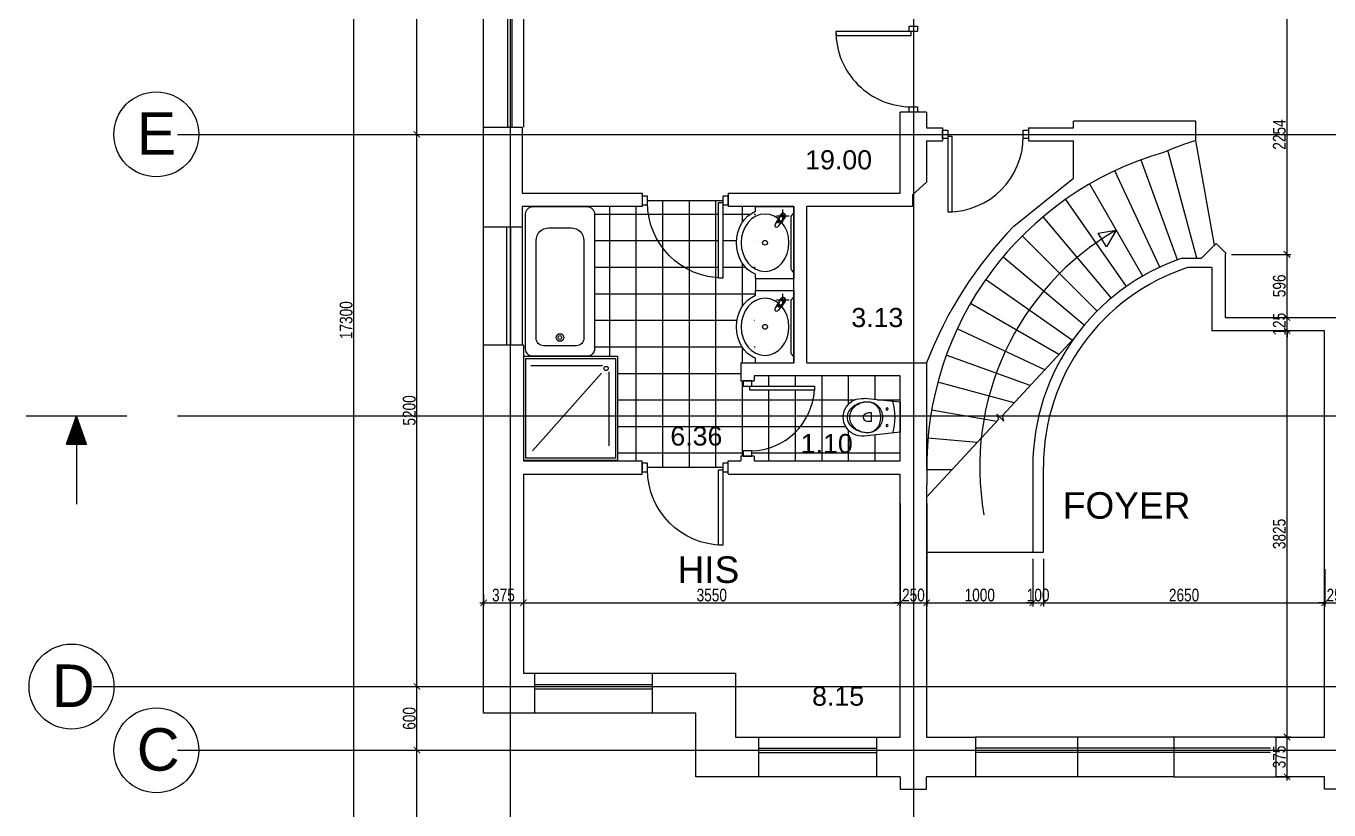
# Model space of a CAD drawing. Header units: millimetres. Extents: x 6678 to 63414, y 41629 to 83180.
# Drawn here: x 36656 to 48932, y 48702 to 56083 of the extents above; entities that cross this region are included whole.
import ezdxf

# ---------------------------------------------------------------- set-up
doc = ezdxf.new("R2010")
doc.units = ezdxf.units.MM
doc.layers.get('0').update_dxf_attribs({"color": 250})
doc.layers.get('Defpoints').update_dxf_attribs({"color": 255})
for name, color, linetype in [('ar', 251, 'Continuous'), ('axis', 40, 'Continuous'), ('com', 250, 'Continuous'), ('dim', 4, 'Continuous'), ('type floor', 250, 'Continuous'), ('wall', 5, 'Continuous'), ('windows doors', 4, 'Continuous')]:
    doc.layers.add(name, color=color, linetype=linetype)
doc.styles.add('KOTE', font='romrust.shx', dxfattribs={"width": 0.8})
doc.styles.get("Standard").update_dxf_attribs({"font": 'arial.ttf'})
doc.dimstyles.new('100', dxfattribs={"dimscale": 6, "dimtxt": 20, "dimasz": 10, "dimexe": 6, "dimexo": 10, "dimgap": 2, "dimtad": 1, "dimtoh": 1, "dimdec": 0, "dimzin": 9, "dimdsep": 46, "dimtxsty": 'KOTE', "dimblk": 'ARCHTICK', "dimcen": 0, "dimdle": 6, "dimclrd": 256, "dimclre": 4, "dimclrt": 256, "dimadec": 0, "dimazin": 0, "dimtfac": 0.666667, "dimtdec": 0, "dimtix": 1, "dimtmove": 1, "dimatfit": 0, "dimfxl": 1, "dimtvp": 1, "dimtolj": 1, "dimarcsym": 0})

# ---------------------------------------------------------------- blocks, each defined once
blk = doc.blocks.new('_ArchTick')
at = {"color": 0, "linetype": 'ByBlock', "const_width": 0.15}
blk.add_lwpolyline([(-0.5, -0.5), (0.5, 0.5)], dxfattribs=at)
blk = doc.blocks.new('*D311')
at = {"layer": 'Defpoints', "color": 0, "transparency": 16777216}
for p in [(39744, 61964), (40108, 61964), (41090, 44664)]:
    blk.add_point(p, dxfattribs=at)
at = {"layer": 'dim', "lineweight": -2, "transparency": 16777216}
blk.add_line((39744, 44628), (39744, 62000), dxfattribs=at)
at = {"layer": 'dim', "color": 4, "lineweight": -2, "transparency": 16777216}
for p, q in [((40048, 61964), (39708, 61964)), ((41030, 44664), (39708, 44664))]:
    blk.add_line(p, q, dxfattribs=at)
at = {"layer": 'dim', "lineweight": -2, "transparency": 16777216, "xscale": 60, "yscale": 60, "zscale": 60}
for p, rotation in [((39744, 61964), 90), ((39744, 44664), 270)]:
    blk.add_blockref('_ArchTick', p, dxfattribs=dict(at, rotation=rotation))
at = {"layer": 'dim', "transparency": 16777216, "insert": (39672, 53314), "char_height": 120, "attachment_point": 5, "rotation": 90, "style": 'KOTE'}
blk.add_mtext('\\A1;17300', dxfattribs=at)
blk = doc.blocks.new('*D318')
at = {"layer": 'Defpoints', "color": 0, "transparency": 16777216}
for p in [(40339, 49264), (40339, 49264), (40256, 45264)]:
    blk.add_point(p, dxfattribs=at)
at = {"layer": 'dim', "color": 4, "lineweight": -2, "transparency": 16777216}
for p, q in [((40279, 49264), (40303, 49264)), ((40316, 45264), (40375, 45264))]:
    blk.add_line(p, q, dxfattribs=at)
at = {"layer": 'dim', "lineweight": -2, "transparency": 16777216}
blk.add_line((40339, 45228), (40339, 49300), dxfattribs=at)
at = {"layer": 'dim', "lineweight": -2, "transparency": 16777216, "xscale": 60, "yscale": 60, "zscale": 60}
for p, rotation in [((40339, 49264), 90), ((40339, 45264), 270)]:
    blk.add_blockref('_ArchTick', p, dxfattribs=dict(at, rotation=rotation))
at = {"layer": 'dim', "transparency": 16777216, "insert": (40267, 47264), "char_height": 120, "attachment_point": 5, "rotation": 90, "style": 'KOTE'}
blk.add_mtext('\\A1;4000', dxfattribs=at)
blk = doc.blocks.new('*D319')
at = {"layer": 'Defpoints', "color": 0, "transparency": 16777216}
for p in [(40339, 49864), (40339, 49864), (40339, 49264)]:
    blk.add_point(p, dxfattribs=at)
at = {"layer": 'dim', "color": 4, "lineweight": -2, "transparency": 16777216}
for p, q in [((40279, 49864), (40303, 49864)), ((40279, 49264), (40303, 49264))]:
    blk.add_line(p, q, dxfattribs=at)
at = {"layer": 'dim', "lineweight": -2, "transparency": 16777216}
blk.add_line((40339, 49228), (40339, 49900), dxfattribs=at)
at = {"layer": 'dim', "lineweight": -2, "transparency": 16777216, "xscale": 60, "yscale": 60, "zscale": 60}
for p, rotation in [((40339, 49864), 90), ((40339, 49264), 270)]:
    blk.add_blockref('_ArchTick', p, dxfattribs=dict(at, rotation=rotation))
at = {"layer": 'dim', "transparency": 16777216, "insert": (40267, 49564), "char_height": 120, "attachment_point": 5, "rotation": 90, "style": 'KOTE'}
blk.add_mtext('\\A1;600', dxfattribs=at)
blk = doc.blocks.new('*D320')
at = {"layer": 'Defpoints', "color": 0, "transparency": 16777216}
for p in [(40339, 55064), (40339, 55064), (40339, 49864)]:
    blk.add_point(p, dxfattribs=at)
at = {"layer": 'dim', "color": 4, "lineweight": -2, "transparency": 16777216}
for p, q in [((40279, 55064), (40303, 55064)), ((40279, 49864), (40303, 49864))]:
    blk.add_line(p, q, dxfattribs=at)
at = {"layer": 'dim', "lineweight": -2, "transparency": 16777216}
blk.add_line((40339, 49828), (40339, 55100), dxfattribs=at)
at = {"layer": 'dim', "lineweight": -2, "transparency": 16777216, "xscale": 60, "yscale": 60, "zscale": 60}
for p, rotation in [((40339, 55064), 90), ((40339, 49864), 270)]:
    blk.add_blockref('_ArchTick', p, dxfattribs=dict(at, rotation=rotation))
at = {"layer": 'dim', "transparency": 16777216, "insert": (40267, 52464), "char_height": 120, "attachment_point": 5, "rotation": 90, "style": 'KOTE'}
blk.add_mtext('\\A1;5200', dxfattribs=at)
blk = doc.blocks.new('*D321')
at = {"layer": 'Defpoints', "color": 0, "transparency": 16777216}
for p in [(40339, 59564), (40339, 59564), (40339, 55064)]:
    blk.add_point(p, dxfattribs=at)
at = {"layer": 'dim', "color": 4, "lineweight": -2, "transparency": 16777216}
for p, q in [((40279, 59564), (40303, 59564)), ((40279, 55064), (40303, 55064))]:
    blk.add_line(p, q, dxfattribs=at)
at = {"layer": 'dim', "lineweight": -2, "transparency": 16777216}
blk.add_line((40339, 55028), (40339, 59600), dxfattribs=at)
at = {"layer": 'dim', "lineweight": -2, "transparency": 16777216, "xscale": 60, "yscale": 60, "zscale": 60}
for p, rotation in [((40339, 59564), 90), ((40339, 55064), 270)]:
    blk.add_blockref('_ArchTick', p, dxfattribs=dict(at, rotation=rotation))
at = {"layer": 'dim', "transparency": 16777216, "insert": (40267, 57314), "char_height": 120, "attachment_point": 5, "rotation": 90, "style": 'KOTE'}
blk.add_mtext('\\A1;4500', dxfattribs=at)
blk = doc.blocks.new('*D324')
at = {"layer": 'Defpoints', "color": 0, "transparency": 16777216}
for p in [(40967, 50791), (41342, 50791), (41342, 50653)]:
    blk.add_point(p, dxfattribs=at)
at = {"layer": 'dim', "color": 4, "lineweight": -2, "transparency": 16777216}
for p, q in [((40967, 50731), (40967, 50617)), ((41342, 50731), (41342, 50617))]:
    blk.add_line(p, q, dxfattribs=at)
at = {"layer": 'dim', "lineweight": -2, "transparency": 16777216}
blk.add_line((40931, 50653), (41378, 50653), dxfattribs=at)
at = {"layer": 'dim', "lineweight": -2, "transparency": 16777216, "xscale": 60, "yscale": 60, "zscale": 60, "rotation": 180}
blk.add_blockref('_ArchTick', (40967, 50653), dxfattribs=at)
at = {"layer": 'dim', "lineweight": -2, "transparency": 16777216, "xscale": 60, "yscale": 60, "zscale": 60}
blk.add_blockref('_ArchTick', (41342, 50653), dxfattribs=at)
at = {"layer": 'dim', "transparency": 16777216, "insert": (41154, 50725), "char_height": 120, "attachment_point": 5, "style": 'KOTE'}
blk.add_mtext('\\A1;375', dxfattribs=at)
blk = doc.blocks.new('*D325')
at = {"layer": 'Defpoints', "color": 0, "transparency": 16777216}
for p in [(44892, 51648), (41342, 50791), (44892, 50653)]:
    blk.add_point(p, dxfattribs=at)
at = {"layer": 'dim', "color": 4, "lineweight": -2, "transparency": 16777216}
for p, q in [((44892, 51588), (44892, 50617)), ((41342, 50731), (41342, 50617))]:
    blk.add_line(p, q, dxfattribs=at)
at = {"layer": 'dim', "lineweight": -2, "transparency": 16777216}
blk.add_line((41306, 50653), (44928, 50653), dxfattribs=at)
at = {"layer": 'dim', "lineweight": -2, "transparency": 16777216, "xscale": 60, "yscale": 60, "zscale": 60, "rotation": 180}
blk.add_blockref('_ArchTick', (41342, 50653), dxfattribs=at)
at = {"layer": 'dim', "lineweight": -2, "transparency": 16777216, "xscale": 60, "yscale": 60, "zscale": 60}
blk.add_blockref('_ArchTick', (44892, 50653), dxfattribs=at)
at = {"layer": 'dim', "transparency": 16777216, "insert": (43117, 50725), "char_height": 120, "attachment_point": 5, "style": 'KOTE'}
blk.add_mtext('\\A1;3550', dxfattribs=at)
blk = doc.blocks.new('*D326')
at = {"layer": 'Defpoints', "color": 0, "transparency": 16777216}
for p in [(44892, 51648), (45142, 51648), (45142, 50653)]:
    blk.add_point(p, dxfattribs=at)
at = {"layer": 'dim', "color": 4, "lineweight": -2, "transparency": 16777216}
for p, q in [((44892, 51588), (44892, 50617)), ((45142, 51588), (45142, 50617))]:
    blk.add_line(p, q, dxfattribs=at)
at = {"layer": 'dim', "lineweight": -2, "transparency": 16777216}
for p, q in [((44892, 50653), (44832, 50653)), ((44892, 50653), (45142, 50653)), ((45142, 50653), (45202, 50653))]:
    blk.add_line(p, q, dxfattribs=at)
at = {"layer": 'dim', "lineweight": -2, "transparency": 16777216, "xscale": 60, "yscale": 60, "zscale": 60}
blk.add_blockref('_ArchTick', (44892, 50653), dxfattribs=at)
at = {"layer": 'dim', "lineweight": -2, "transparency": 16777216, "xscale": 60, "yscale": 60, "zscale": 60, "rotation": 180}
blk.add_blockref('_ArchTick', (45142, 50653), dxfattribs=at)
at = {"layer": 'dim', "transparency": 16777216, "insert": (45017, 50725), "char_height": 120, "attachment_point": 5, "style": 'KOTE'}
blk.add_mtext('\\A1;250', dxfattribs=at)
blk = doc.blocks.new('*D327')
at = {"layer": 'Defpoints', "color": 0, "transparency": 16777216}
for p in [(45142, 51648), (46142, 51128), (46142, 50653)]:
    blk.add_point(p, dxfattribs=at)
at = {"layer": 'dim', "color": 4, "lineweight": -2, "transparency": 16777216}
for p, q in [((45142, 51588), (45142, 50617)), ((46142, 51068), (46142, 50617))]:
    blk.add_line(p, q, dxfattribs=at)
at = {"layer": 'dim', "lineweight": -2, "transparency": 16777216}
blk.add_line((45106, 50653), (46178, 50653), dxfattribs=at)
at = {"layer": 'dim', "lineweight": -2, "transparency": 16777216, "xscale": 60, "yscale": 60, "zscale": 60, "rotation": 180}
blk.add_blockref('_ArchTick', (45142, 50653), dxfattribs=at)
at = {"layer": 'dim', "lineweight": -2, "transparency": 16777216, "xscale": 60, "yscale": 60, "zscale": 60}
blk.add_blockref('_ArchTick', (46142, 50653), dxfattribs=at)
at = {"layer": 'dim', "transparency": 16777216, "insert": (45642, 50725), "char_height": 120, "attachment_point": 5, "style": 'KOTE'}
blk.add_mtext('\\A1;1000', dxfattribs=at)
blk = doc.blocks.new('*D328')
at = {"layer": 'Defpoints', "color": 0, "transparency": 16777216}
for p in [(46142, 51128), (46242, 51128), (46242, 50653)]:
    blk.add_point(p, dxfattribs=at)
at = {"layer": 'dim', "color": 4, "lineweight": -2, "transparency": 16777216}
for p, q in [((46142, 51068), (46142, 50617)), ((46242, 51068), (46242, 50617))]:
    blk.add_line(p, q, dxfattribs=at)
at = {"layer": 'dim', "lineweight": -2, "transparency": 16777216}
for p, q in [((46142, 50653), (46082, 50653)), ((46142, 50653), (46242, 50653)), ((46242, 50653), (46302, 50653))]:
    blk.add_line(p, q, dxfattribs=at)
at = {"layer": 'dim', "lineweight": -2, "transparency": 16777216, "xscale": 60, "yscale": 60, "zscale": 60}
blk.add_blockref('_ArchTick', (46142, 50653), dxfattribs=at)
at = {"layer": 'dim', "lineweight": -2, "transparency": 16777216, "xscale": 60, "yscale": 60, "zscale": 60, "rotation": 180}
blk.add_blockref('_ArchTick', (46242, 50653), dxfattribs=at)
at = {"layer": 'dim', "transparency": 16777216, "insert": (46192, 50725), "char_height": 120, "attachment_point": 5, "style": 'KOTE'}
blk.add_mtext('\\A1;100', dxfattribs=at)
blk = doc.blocks.new('*D329')
at = {"layer": 'Defpoints', "color": 0, "transparency": 16777216}
for p in [(46242, 51128), (48892, 51028), (48892, 50653)]:
    blk.add_point(p, dxfattribs=at)
at = {"layer": 'dim', "color": 4, "lineweight": -2, "transparency": 16777216}
for p, q in [((46242, 51068), (46242, 50617)), ((48892, 50968), (48892, 50617))]:
    blk.add_line(p, q, dxfattribs=at)
at = {"layer": 'dim', "lineweight": -2, "transparency": 16777216}
blk.add_line((46206, 50653), (48928, 50653), dxfattribs=at)
at = {"layer": 'dim', "lineweight": -2, "transparency": 16777216, "xscale": 60, "yscale": 60, "zscale": 60, "rotation": 180}
blk.add_blockref('_ArchTick', (46242, 50653), dxfattribs=at)
at = {"layer": 'dim', "lineweight": -2, "transparency": 16777216, "xscale": 60, "yscale": 60, "zscale": 60}
blk.add_blockref('_ArchTick', (48892, 50653), dxfattribs=at)
at = {"layer": 'dim', "transparency": 16777216, "insert": (47567, 50725), "char_height": 120, "attachment_point": 5, "style": 'KOTE'}
blk.add_mtext('\\A1;2650', dxfattribs=at)
blk = doc.blocks.new('*D330')
at = {"layer": 'Defpoints', "color": 0, "transparency": 16777216}
for p in [(48892, 51028), (49142, 51028), (49142, 50653)]:
    blk.add_point(p, dxfattribs=at)
at = {"layer": 'dim', "color": 4, "lineweight": -2, "transparency": 16777216}
for p, q in [((48892, 50968), (48892, 50617)), ((49142, 50968), (49142, 50617))]:
    blk.add_line(p, q, dxfattribs=at)
at = {"layer": 'dim', "lineweight": -2, "transparency": 16777216}
for p, q in [((48892, 50653), (48832, 50653)), ((48892, 50653), (49142, 50653)), ((49142, 50653), (49202, 50653))]:
    blk.add_line(p, q, dxfattribs=at)
at = {"layer": 'dim', "lineweight": -2, "transparency": 16777216, "xscale": 60, "yscale": 60, "zscale": 60}
blk.add_blockref('_ArchTick', (48892, 50653), dxfattribs=at)
at = {"layer": 'dim', "lineweight": -2, "transparency": 16777216, "xscale": 60, "yscale": 60, "zscale": 60, "rotation": 180}
blk.add_blockref('_ArchTick', (49142, 50653), dxfattribs=at)
at = {"layer": 'dim', "transparency": 16777216, "insert": (49017, 50725), "char_height": 120, "attachment_point": 5, "style": 'KOTE'}
blk.add_mtext('\\A1;250', dxfattribs=at)
blk = doc.blocks.new('436')
for points in [[(255, -1410), (-255, -1410, -0.414214), (-325, -1340), (-325, -70, -0.414214), (-255, 0), (255, 0, -0.414214), (325, -70), (325, -1340, -0.414214)], [(105, -1210), (-105, -1210, -0.414214), (-225, -1090), (-225, -170, -0.414214), (-155, -100), (155, -100, -0.414214), (225, -170), (225, -1090, -0.414214)]]:
    blk.add_lwpolyline(points, format="xyb", close=True)
for centre, radius in [((0, -177), 35.9), ((1, -177), 17.8)]:
    blk.add_circle(centre, radius)
blk = doc.blocks.new('door 810 type2')
at = {"color": 3}
for points in [[(0, -40), (0, 40), (50, 40), (50, -40), (0, -40)], [(760, -40), (760, 40), (810, 40), (810, -40), (760, -40)]]:
    blk.add_lwpolyline(points, dxfattribs=at)
blk.add_lwpolyline([(50, -20), (50, -730), (90, -730), (90, -20), (50, -20)])
blk.add_arc((50, -20), 710, 270, 0)
blk = doc.blocks.new('uer')
for p, q in [((-141, 0), (-177, -339)), ((141, 0), (-141, 0)), ((141, 0), (177, -339)), ((-41, -270), (-41, -303)), ((-41, -270), (41, -270)), ((41, -270), (41, -303))]:
    blk.add_line(p, q)
for centre in [(-78, -123), (78, -123)]:
    blk.add_circle(centre, 9.95)
for centre, radius, start, end in [((0, -615), 564, 74.7124, 105.2876), ((-9, -307), 138, 133.1854, 156.1873), ((-9, -307), 138, 133.1854, 156.1873), ((-26, -315), 124, 128.9942, 152.905), ((-3, -313), 146, 111.2448, 133.1854), ((-3, -313), 146, 111.2448, 133.1854), ((-10, -335), 149, 108.5391, 128.9942), ((0, -322), 156, 90, 111.2448), ((0, -322), 156, 90, 111.2448), ((0, -365), 180, 90, 108.5391), ((0, -322), 156, 68.7552, 90), ((0, -322), 156, 68.7552, 90), ((0, -365), 180, 71.4609, 90), ((3, -313), 146, 46.8146, 68.7552), ((3, -313), 146, 46.8146, 68.7552), ((10, -335), 149, 51.0058, 71.4609), ((9, -307), 138, 23.8127, 46.8146), ((9, -307), 138, 23.8127, 46.8146), ((26, -315), 124, 27.095, 51.0058), ((0, -358), 178, 174.0546, 5.9454), ((-17, -303), 129, 156.1873, 180), ((-17, -303), 129, 156.1873, 180), ((-50, -303), 96.8, 152.905, 180), ((55, -303), 202, 180, 199.4203), ((55, -303), 202, 180, 199.4203), ((109, -303), 256, 180, 197.3785), ((0, -303), 41.2, 180, 0), ((-55, -303), 202, 340.5797, 0), ((-55, -303), 202, 340.5797, 0), ((-109, -303), 256, 342.6215, 0), ((17, -303), 129, 0, 23.8127), ((17, -303), 129, 0, 23.8127), ((50, -303), 96.8, 0, 27.095), ((28, -313), 173, 199.4203, 220.4025), ((28, -313), 173, 199.4203, 220.4025), ((56, -320), 200, 197.3785, 217.0738), ((11, -327), 151, 220.4025, 244.0498), ((11, -327), 151, 220.4025, 244.0498), ((22, -346), 157, 217.0738, 241.268), ((0, -350), 125, 244.0498, 270), ((0, -350), 125, 244.0498, 270), ((0, -385), 112, 241.268, 270), ((0, -350), 125, 270, 295.9502), ((0, -350), 125, 270, 295.9502), ((0, -385), 112, 270, 298.732), ((-22, -346), 157, 298.732, 322.9262), ((-11, -327), 151, 295.9502, 319.5975), ((-11, -327), 151, 295.9502, 319.5975), ((-28, -313), 173, 319.5975, 340.5797), ((-28, -313), 173, 319.5975, 340.5797), ((-56, -320), 200, 322.9262, 342.6215)]:
    blk.add_arc(centre, radius, start, end)
blk = doc.blocks.new('DOOR710')
at = {"color": 3}
for points in [[(50, -40), (50, 40), (0, 40), (0, -40), (50, -40)], [(710, -40), (710, 40), (660, 40), (660, -40), (710, -40)]]:
    blk.add_lwpolyline(points, dxfattribs=at)
blk.add_lwpolyline([(660, -20), (660, -630), (620, -630), (620, -20), (660, -20)])
blk.add_arc((660, -20), 611, 181.8779, 266.2483)
blk = doc.blocks.new('*D334')
at = {"layer": 'Defpoints', "color": 0, "transparency": 16777216}
for p in [(48287, 49389), (48537, 49389), (48287, 49014)]:
    blk.add_point(p, dxfattribs=at)
at = {"layer": 'dim', "color": 4, "lineweight": -2, "transparency": 16777216}
for p, q in [((48347, 49389), (48573, 49389)), ((48347, 49014), (48573, 49014))]:
    blk.add_line(p, q, dxfattribs=at)
at = {"layer": 'dim', "lineweight": -2, "transparency": 16777216}
blk.add_line((48537, 48978), (48537, 49425), dxfattribs=at)
at = {"layer": 'dim', "lineweight": -2, "transparency": 16777216, "xscale": 60, "yscale": 60, "zscale": 60}
for p, rotation in [((48537, 49389), 90), ((48537, 49014), 270)]:
    blk.add_blockref('_ArchTick', p, dxfattribs=dict(at, rotation=rotation))
at = {"layer": 'dim', "transparency": 16777216, "insert": (48465, 49201), "char_height": 120, "attachment_point": 5, "rotation": 90, "style": 'KOTE'}
blk.add_mtext('\\A1;375', dxfattribs=at)
blk = doc.blocks.new('*D335')
at = {"layer": 'Defpoints', "color": 0, "transparency": 16777216}
for p in [(48361, 53214), (48537, 53214), (48287, 49389)]:
    blk.add_point(p, dxfattribs=at)
at = {"layer": 'dim', "color": 4, "lineweight": -2, "transparency": 16777216}
for p, q in [((48421, 53214), (48573, 53214)), ((48347, 49389), (48573, 49389))]:
    blk.add_line(p, q, dxfattribs=at)
at = {"layer": 'dim', "lineweight": -2, "transparency": 16777216}
blk.add_line((48537, 49353), (48537, 53250), dxfattribs=at)
at = {"layer": 'dim', "lineweight": -2, "transparency": 16777216, "xscale": 60, "yscale": 60, "zscale": 60}
for p, rotation in [((48537, 53214), 90), ((48537, 49389), 270)]:
    blk.add_blockref('_ArchTick', p, dxfattribs=dict(at, rotation=rotation))
at = {"layer": 'dim', "transparency": 16777216, "insert": (48465, 51301), "char_height": 120, "attachment_point": 5, "rotation": 90, "style": 'KOTE'}
blk.add_mtext('\\A1;3825', dxfattribs=at)
blk = doc.blocks.new('*D336')
at = {"layer": 'Defpoints', "color": 0, "transparency": 16777216}
for p in [(48361, 53339), (48537, 53339), (48361, 53214)]:
    blk.add_point(p, dxfattribs=at)
at = {"layer": 'dim', "color": 4, "lineweight": -2, "transparency": 16777216}
for p, q in [((48421, 53339), (48573, 53339)), ((48421, 53214), (48573, 53214))]:
    blk.add_line(p, q, dxfattribs=at)
at = {"layer": 'dim', "lineweight": -2, "transparency": 16777216}
for p, q in [((48537, 53339), (48537, 53399)), ((48537, 53214), (48537, 53339)), ((48537, 53214), (48537, 53154))]:
    blk.add_line(p, q, dxfattribs=at)
at = {"layer": 'dim', "lineweight": -2, "transparency": 16777216, "xscale": 60, "yscale": 60, "zscale": 60}
for p, rotation in [((48537, 53339), 270), ((48537, 53214), 90)]:
    blk.add_blockref('_ArchTick', p, dxfattribs=dict(at, rotation=rotation))
at = {"layer": 'dim', "transparency": 16777216, "insert": (48465, 53276), "char_height": 120, "attachment_point": 5, "rotation": 90, "style": 'KOTE'}
blk.add_mtext('\\A1;125', dxfattribs=at)
blk = doc.blocks.new('*D337')
at = {"layer": 'Defpoints', "color": 0, "transparency": 16777216}
for p in [(47955, 53934), (48537, 53934), (48361, 53339)]:
    blk.add_point(p, dxfattribs=at)
at = {"layer": 'dim', "color": 4, "lineweight": -2, "transparency": 16777216}
for p, q in [((48015, 53934), (48573, 53934)), ((48421, 53339), (48573, 53339))]:
    blk.add_line(p, q, dxfattribs=at)
at = {"layer": 'dim', "lineweight": -2, "transparency": 16777216}
blk.add_line((48537, 53303), (48537, 53970), dxfattribs=at)
at = {"layer": 'dim', "lineweight": -2, "transparency": 16777216, "xscale": 60, "yscale": 60, "zscale": 60}
for p, rotation in [((48537, 53934), 90), ((48537, 53339), 270)]:
    blk.add_blockref('_ArchTick', p, dxfattribs=dict(at, rotation=rotation))
at = {"layer": 'dim', "transparency": 16777216, "insert": (48465, 53637), "char_height": 120, "attachment_point": 5, "rotation": 90, "style": 'KOTE'}
blk.add_mtext('\\A1;596', dxfattribs=at)
blk = doc.blocks.new('*D338')
at = {"layer": 'Defpoints', "color": 0, "transparency": 16777216}
for p in [(47854, 56189), (48537, 56189), (47955, 53934)]:
    blk.add_point(p, dxfattribs=at)
at = {"layer": 'dim', "color": 4, "lineweight": -2, "transparency": 16777216}
for p, q in [((47914, 56189), (48573, 56189)), ((48015, 53934), (48573, 53934))]:
    blk.add_line(p, q, dxfattribs=at)
at = {"layer": 'dim', "lineweight": -2, "transparency": 16777216}
blk.add_line((48537, 53898), (48537, 56225), dxfattribs=at)
at = {"layer": 'dim', "lineweight": -2, "transparency": 16777216, "xscale": 60, "yscale": 60, "zscale": 60}
for p, rotation in [((48537, 56189), 90), ((48537, 53934), 270)]:
    blk.add_blockref('_ArchTick', p, dxfattribs=dict(at, rotation=rotation))
at = {"layer": 'dim', "transparency": 16777216, "insert": (48465, 55062), "char_height": 120, "attachment_point": 5, "rotation": 90, "style": 'KOTE'}
blk.add_mtext('\\A1;2254', dxfattribs=at)

msp = doc.modelspace()

# ---------------------------------------------------------------- hatches: boundary and pattern name
h = msp.add_hatch()
h.set_pattern_fill('ANSI31', color=5, style=0)
h.set_pattern_definition([(45, (373627.85074, 207501.87214), (-0.08838834765, 0.08838834765), [])])
h.paths.add_polyline_path([(37035.4, 52147.6), (37224.7, 52147.6), (37130, 52413.7)])
at = {"layer": 'type floor'}
h = msp.add_hatch(dxfattribs=at)
h.set_pattern_fill('NET', color=256, scale=2000, style=0)
h.set_pattern_definition([(0, (340405.6, 206813.15), (0, 250), []), (90, (340405.6, 206813.15), (-250, 2e-14), [])])
edge = h.paths.add_edge_path()
edge.add_ellipse((43618.6, 53251.2), major_axis=(0, 315), ratio=0.8571429, start_angle=19.4709, end_angle=160.52846, ccw=False)
edge.add_line((43528.6, 53548.2), (43528.6, 53592.1))
edge.add_line((43528.6, 53592.1), (43528.6, 53592.1))
edge.add_line((43528.6, 53592.1), (43528.6, 53705.6))
edge.add_line((43528.6, 53705.6), (43528.6, 53746.1))
edge.add_ellipse((43618.6, 54043.1), major_axis=(0, 315), ratio=0.8571429, start_angle=19.4709, end_angle=160.52846, ccw=False)
edge.add_line((43528.6, 54340.1), (43528.6, 54384))
edge.add_line((43528.6, 54384), (43271.6, 54384))
edge.add_line((43271.6, 54384), (43271.6, 54400.8))
edge.add_line((43271.6, 54400.8), (43221.6, 54400.8))
edge.add_line((43221.6, 54400.8), (43221.6, 53710.8))
edge.add_line((43221.6, 53710.8), (43181.6, 53710.8))
edge.add_line((43181.6, 53710.8), (43181.6, 53711.9))
edge.add_arc((43221.6, 54420.8), 710, 180, 266.77036, ccw=False)
edge.add_line((42511.6, 54420.8), (42511.6, 54400.8))
edge.add_line((42511.6, 54400.8), (42461.6, 54400.8))
edge.add_line((42461.6, 54400.8), (42461.6, 54384))
edge.add_line((42461.6, 54384), (41942, 54384))
edge.add_arc((41942, 54314), 70, 0, 90, ccw=False)
edge.add_line((42012, 54314), (42012, 53043.9))
edge.add_arc((41942, 53043.9), 70, 270, 360, ccw=False)
edge.add_line((41942, 52973.9), (42229.1, 52973.9))
edge.add_line((42229.1, 52973.9), (42229.1, 51993.9))
edge.add_line((42229.1, 51993.9), (41341.6, 51993.9))
edge.add_line((41341.6, 51993.9), (41341.6, 51988.7))
edge.add_line((41341.6, 51988.7), (42461.6, 51988.7))
edge.add_line((42461.6, 51988.7), (42461.6, 51966.2))
edge.add_line((42461.6, 51966.2), (42511.6, 51966.2))
edge.add_line((42511.6, 51966.2), (42511.6, 51926.2))
edge.add_line((42511.6, 51926.2), (43221.6, 51926.2))
edge.add_line((43221.6, 51926.2), (43221.6, 51966.2))
edge.add_line((43221.6, 51966.2), (43271.6, 51966.2))
edge.add_line((43271.6, 51966.2), (43271.6, 51988.7))
edge.add_line((43271.6, 51988.7), (43391.6, 51988.7))
edge.add_line((43391.6, 51988.7), (43391.6, 52033.7))
edge.add_line((43391.6, 52033.7), (43414.1, 52033.7))
edge.add_line((43414.1, 52033.7), (43414.1, 52083.7))
edge.add_line((43414.1, 52083.7), (43494.1, 52083.7))
edge.add_line((43494.1, 52083.7), (43494.1, 52082.7))
edge.add_arc((43474.1, 52693.7), 611.3, 271.87486, 356.24827)
edge.add_line((44084.1, 52653.7), (43474.1, 52653.7))
edge.add_line((43474.1, 52653.7), (43474.1, 52693.7))
edge.add_line((43474.1, 52693.7), (43414.1, 52693.7))
edge.add_line((43414.1, 52693.7), (43414.1, 52743.7))
edge.add_line((43414.1, 52743.7), (43391.6, 52743.7))
edge.add_line((43391.6, 52743.7), (43391.6, 52913.7))
edge.add_line((43391.6, 52913.7), (43528.6, 52913.7))
edge.add_line((43528.6, 52913.7), (43528.6, 52954.2))
h.paths.add_polyline_path([(43181.6, 54420.8), (43221.6, 54420.8), (43221.6, 54440.8), (42511.6, 54440.8), (42511.6, 54420.8, 0.3977985), (43181.6, 53711.9)])
h.paths.add_polyline_path([(43494.1, 52082.7), (43494.1, 52033.7), (43516.6, 52033.7), (43516.6, 51988.7), (44891.6, 51988.7), (44891.6, 52258.3), (44552.5, 52222.9, -1.109549), (44552.5, 52576), (44891.6, 52540.7), (44891.6, 52788.7), (43516.6, 52788.7), (43516.6, 52743.7), (43494.1, 52743.7), (43494.1, 52693.7), (44084.1, 52693.7), (44084.1, 52653.7, -0.3857346)])
h.paths.add_polyline_path([(43910.6, 52287.5), (44540.6, 52287.5), (44540.6, 52017.5), (43910.6, 52017.5)], flags=25)

# ---------------------------------------------------------------- linework, layer by layer
at = {"color": 0, "linetype": 'Continuous'}
for p, q in [((41196.6, 55132.7), (41196.6, 56642.7)), ((41236.6, 55132.7), (41236.6, 56642.7)), ((41361.6, 52953.9), (41361.6, 52013.9))]:
    msp.add_line(p, q, dxfattribs=at)
for p, q in [((42511.6, 54440.8), (43221.6, 54440.8)), ((43528.6, 54340.1), (43528.6, 54384)), ((43528.6, 54384), (43888.6, 54384)), ((43766.2, 54310), (43713.6, 54218.6)), ((43728, 54296.3), (43845.7, 54296.3)), ((43807.5, 54282.6), (43743.6, 54198.7)), ((43786.9, 54237.5), (43786.9, 54355.1)), ((43861.6, 54283.9), (43861.6, 53802.4)), ((43866.1, 54299.6), (43866.1, 54295.1)), ((43872.9, 54310.9), (43872.9, 54302.7)), ((43888.6, 54313.1), (43875.1, 54313.1)), ((43888.6, 54384), (43888.6, 53705.6)), ((43888.6, 53773.1), (43888.6, 54313.1)), ((43866.1, 53791.1), (43866.1, 53786.6)), ((43872.9, 53783.6), (43872.9, 53775.4)), ((43875.1, 53773.1), (43888.6, 53773.1)), ((43888.6, 53773.1), (43875.1, 53773.1)), ((43528.6, 53705.6), (43528.6, 53746.1)), ((43528.6, 53705.6), (43888.6, 53705.6)), ((43528.6, 53548.2), (43528.6, 53592.1)), ((43528.6, 53592.1), (43888.6, 53592.1)), ((43786.9, 53445.5), (43786.9, 53563.1)), ((43888.6, 53592.1), (43888.6, 52913.7)), ((43766.2, 53518), (43713.6, 53426.7)), ((43728, 53504.3), (43845.7, 53504.3)), ((43807.5, 53490.6), (43743.6, 53406.7)), ((43861.6, 53491.9), (43861.6, 53010.4)), ((43866.1, 53507.7), (43866.1, 53503.2)), ((43872.9, 53518.9), (43872.9, 53510.7)), ((43888.6, 53521.2), (43875.1, 53521.2)), ((43888.6, 52981.2), (43888.6, 53521.2)), ((43528.6, 52913.7), (43528.6, 52954.2)), ((43528.6, 52913.7), (43888.6, 52913.7)), ((43866.1, 52999.2), (43866.1, 52994.7)), ((43872.9, 52991.6), (43872.9, 52983.4)), ((43875.1, 52981.2), (43888.6, 52981.2)), ((43888.6, 52981.2), (43875.1, 52981.2)), ((43221.6, 51926.2), (42511.6, 51926.2))]:
    msp.add_line(p, q)
at = {"linetype": 'Continuous'}
for p, q in [((41184.8, 53079), (41184.8, 54189)), ((41224.3, 53078.2), (41224.3, 54188.2)), ((46758.3, 54133.6), (46928.2, 54162.9)), ((46928.2, 54162.9), (46835.9, 54005)), ((46835.9, 54005), (46758.3, 54133.6))]:
    msp.add_line(p, q, dxfattribs=at)
at = {"color": 0}
for p, q in [((43528.6, 53705.6), (43528.6, 53592.1)), ((41341.6, 52973.9), (42229.1, 52973.9)), ((41361.6, 52953.9), (42209.1, 52953.9)), ((42209.1, 52953.9), (42209.1, 52013.9)), ((42229.1, 52973.9), (42229.1, 51993.9)), ((41411.2, 52886.7), (42086.5, 52886.7)), ((41426.7, 52083.1), (42076.8, 52815.2)), ((42145.8, 52826.7), (42145.8, 52129.4)), ((42229.1, 51993.9), (41341.6, 51993.9)), ((42209.1, 52013.9), (41361.6, 52013.9)), ((41449.1, 49883.7), (42559.1, 49883.7)), ((41449.1, 49843.7), (42559.1, 49843.7)), ((43561.6, 49283.7), (44671.6, 49283.7)), ((43561.6, 49243.7), (44671.6, 49243.7)), ((48381.6, 49283.7), (45601.6, 49283.7)), ((48381.6, 49243.7), (45601.6, 49243.7))]:
    msp.add_line(p, q, dxfattribs=at)
at = {"color": 4}
for p, q in [((45855.9, 52417.1), (46529.8, 53142.3)), ((45869.2, 52361.8), (45802.2, 52428.9)), ((45802.2, 52428.9), (45819.2, 52377.6)), ((45141.6, 51648.4), (45819.2, 52377.6)), ((45869.2, 52361.8), (45855.9, 52417.1))]:
    msp.add_line(p, q, dxfattribs=at)
at = {"color": 5}
for p, q in [((36655.8, 52413.7), (37604.2, 52413.7)), ((37035.4, 52147.6), (37130, 52413.7)), ((37224.7, 52147.6), (37130, 52413.7)), ((37035.4, 52147.6), (37224.7, 52147.6)), ((37130, 52147.6), (37130, 51580.5))]:
    msp.add_line(p, q, dxfattribs=at)
at = {"color": 0}
msp.add_circle((42120.8, 52859.1), 20, dxfattribs=at)
at = {"linetype": 'Continuous'}
msp.add_arc((48214.8, 51934.4), 2573.2, 120, 190.12652, dxfattribs=at)
at = {"extrusion": (0, 0, -1)}
for centre, major_axis, ratio, start_param, end_param in [((43618.6, 54043.1), (0, 315), 0.8571429, 3.4814352, 5.943354), ((43618.6, 54043.1), (0, 270), 0.8333333, 4.712389, 10.9955743), ((43786.9, 54296.3), (45, 67.7), 0.2214761, 1.7389319, 4.5442534), ((43618.6, 53251.2), (0, 315), 0.8571429, 3.4814352, 5.943354), ((43618.6, 53251.2), (0, 270), 0.8333333, 4.712389, 10.9955743), ((43786.9, 53504.3), (45, 67.7), 0.2214761, 1.7389319, 4.5442534)]:
    msp.add_ellipse(centre, major_axis=major_axis, ratio=ratio, start_param=start_param, end_param=end_param, dxfattribs=at)
for centre, major_axis, start_param, end_param in [((43786.9, 54296.3), (-17.5, 17.5), 2.5597585, 7.2628939), ((43763, 54295.7), (1.27, 1.27), 4.9489014, 5.5215972), ((43786.9, 54296.3), (15.6, 15.6), 2.1901747, 2.3800045), ((43786.9, 54296.3), (-8.09, 8.09), 2.3561945, 8.6393798), ((43795.6, 54274.1), (-1.27, 1.27), -0.4113338, 0.161362), ((43786.9, 54296.3), (15.6, 15.6), 4.3010552, 4.490885), ((43878, 54283.9), (-11.5, 11.5), 0.0243854, 0.7853982), ((43866.1, 54308.6), (-6.36, 6.36), 2.3561945, 3.2042566), ((43875.1, 54310.9), (-1.59, 1.59), -0.7853982, 0.7853982), ((43728.6, 54208.7), (12.7, 12.7), 1.7697335, 4.9113262), ((43618.6, 54043.1), (15.9, 15.9), 3.9269908, 10.2101761), ((43878, 53802.4), (11.5, 11.5), 2.3561945, 3.1172072), ((43866.1, 53777.6), (6.36, 6.36), 6.2205214, 7.0685835), ((43875.1, 53775.4), (1.59, 1.59), 2.3561945, 3.9269908), ((43786.9, 53504.3), (-17.5, 17.5), 2.5597585, 7.2628939), ((43728.6, 53416.7), (12.7, 12.7), 1.7697335, 4.9113262), ((43763, 53503.8), (1.27, 1.27), 4.9489014, 5.5215972), ((43786.9, 53504.3), (15.6, 15.6), 2.1901747, 2.3800045), ((43786.9, 53504.3), (-8.09, 8.09), 2.3561945, 8.6393798), ((43795.6, 53482.1), (-1.27, 1.27), -0.4113338, 0.161362), ((43786.9, 53504.3), (15.6, 15.6), 4.3010552, 4.490885), ((43878, 53491.9), (-11.5, 11.5), 0.0243854, 0.7853982), ((43866.1, 53516.7), (-6.36, 6.36), 2.3561945, 3.2042566), ((43875.1, 53518.9), (-1.59, 1.59), -0.7853982, 0.7853982), ((43618.6, 53251.2), (15.9, 15.9), 3.9269908, 10.2101761), ((43878, 53010.4), (11.5, 11.5), 2.3561945, 3.1172072), ((43866.1, 52985.7), (6.36, 6.36), 6.2205214, 7.0685835), ((43875.1, 52983.4), (1.59, 1.59), 2.3561945, 3.9269908)]:
    msp.add_ellipse(centre, major_axis=major_axis, ratio=1, start_param=start_param, end_param=end_param)
for centre in [(43751.8, 54243.6), (43751.8, 53451.6)]:
    msp.add_ellipse(centre, major_axis=(4.98, 7.5), ratio=0.2, dxfattribs=at)
at = {"layer": 'axis'}
for p, q in [((41216.6, 61963.7), (41216.6, 42429.5)), ((45016.6, 61963.7), (45016.6, 42460.9)), ((38083.9, 55063.7), (60952.3, 55063.7)), ((37283.7, 49863.7), (60952.3, 49863.7)), ((38083.9, 49263.7), (60952.3, 49263.7))]:
    msp.add_line(p, q, dxfattribs=at)
at = {"layer": 'axis', "color": 4}
for centre in [(37882.9, 55063.7), (37083.7, 49863.7), (37883.9, 49263.7)]:
    msp.add_circle(centre, 400, dxfattribs=at)
at = {"layer": 'com'}
for p, q in [((47852.4, 54020.3), (47678.8, 55004.6)), ((47688.7, 53897.9), (47417.3, 54902.7)), ((47505.7, 53882.6), (47163.7, 54822.2)), ((47338.6, 53813.4), (46916, 54719.7)), ((47178.2, 53729.8), (46678.2, 54595.9)), ((47025.7, 53632.7), (46452.1, 54451.8)), ((46882.2, 53522.6), (46239.4, 54288.6)), ((46748.8, 53400.4), (46041.7, 54107.5)), ((46626.6, 53267), (45860.6, 53909.8)), ((46516.6, 53123.5), (45697.4, 53697.1)), ((46387.6, 52989.3), (45553.3, 53471)), ((46256.1, 52847.8), (45429.5, 53233.2)), ((46116.9, 52698), (45326.9, 52985.5)), ((45967, 52536.7), (45246.3, 52729.8)), ((45802.6, 52359.7), (45188.3, 52468.1)), ((45618.4, 52161.6), (45153.3, 52202.3)), ((45141.6, 51908.4), (45383.2, 51908.4)), ((45141.6, 51128.4), (46141.6, 51128.4))]:
    msp.add_line(p, q, dxfattribs=at)
at = {"layer": 'Defpoints'}
msp.add_line((38083.9, 52413.7), (60378.4, 52413.7), dxfattribs=at)
at = {"layer": 'wall', "color": 4, "linetype": 'Continuous'}
for p, q in [((40966.6, 55132.7), (40966.6, 56642.7)), ((41341.6, 56642.7), (41341.6, 55132.7)), ((40966.6, 53079), (40966.6, 54189)), ((41329.1, 54189), (41329.1, 53079)), ((41449.1, 49988.7), (42559.1, 49988.7)), ((42559.1, 49613.7), (41449.1, 49613.7)), ((43561.6, 49388.7), (44671.6, 49388.7)), ((48431.6, 49388.7), (45601.6, 49388.7)), ((46561.6, 49388.7), (46561.6, 49013.7)), ((47471.6, 49388.7), (47471.6, 49013.7)), ((44671.6, 49013.7), (43561.6, 49013.7)), ((47471.6, 49013.7), (45601.6, 49013.7)), ((47471.6, 49013.7), (48431.6, 49013.7))]:
    msp.add_line(p, q, dxfattribs=at)
at = {"layer": 'wall', "color": 5, "linetype": 'Continuous'}
for p, q in [((44891.6, 54509), (44891.6, 55273.5)), ((45141.6, 55273.5), (45141.6, 55123.7)), ((40966.6, 54189), (40966.6, 55132.7)), ((41329.1, 55132.7), (41329.1, 54509)), ((46526.5, 55123.7), (46526.5, 55188.7)), ((45141.6, 55003.7), (45141.6, 54614.5)), ((46526.5, 54650.7), (46526.5, 55003.7)), ((41329.1, 54509), (42461.6, 54509)), ((43271.6, 54509), (44891.6, 54509)), ((45011.6, 54498.1), (45141.6, 54614.5)), ((45011.6, 54384), (45011.6, 54498.1)), ((41329.1, 54384), (41329.1, 54189)), ((42461.6, 54384), (41329.1, 54384)), ((43888.6, 54384), (43271.6, 54384)), ((43888.6, 52913.7), (43888.6, 54384)), ((44013.6, 52913.7), (44013.6, 54384)), ((45011.6, 54384), (44013.6, 54384)), ((47730, 53897.9), (47868.3, 54036.2)), ((47868.3, 54036.2), (47962.4, 53942.1)), ((47549.1, 53897.9), (47730, 53897.9)), ((47962.4, 53942.1), (47954.6, 53934.3)), ((47829.6, 53809.3), (47599.8, 53809.3)), ((47954.6, 53338.7), (52261.6, 53338.7)), ((48891.6, 49388.7), (48891.6, 53213.7)), ((40966.6, 49613.7), (40966.6, 53079)), ((41341.6, 53077.4), (41341.6, 51988.7)), ((45141.6, 52913.7), (45141.7, 51908.4)), ((44891.6, 51988.7), (44891.6, 52788.7)), ((41341.6, 51863.7), (41341.6, 49988.7)), ((44891.6, 49388.7), (44891.6, 51863.7)), ((45142.1, 51875.9), (45141.6, 51648.4)), ((45141.6, 51648.4), (45141.6, 49388.7)), ((41341.6, 49988.7), (41449.1, 49988.7)), ((41449.1, 49613.7), (41449.1, 49988.7)), ((42559.1, 49613.7), (42559.1, 49988.7)), ((42559.1, 49988.7), (43341.6, 49988.7)), ((43341.6, 49988.7), (43341.6, 49388.7)), ((41449.1, 49613.7), (40966.6, 49613.7)), ((42966.6, 49613.7), (42559.1, 49613.7)), ((42966.6, 49013.7), (42966.6, 49613.7)), ((43341.6, 49388.7), (43561.6, 49388.7)), ((43561.6, 49013.7), (43561.6, 49388.7)), ((44671.6, 49013.7), (44671.6, 49388.7)), ((44671.6, 49388.7), (44891.6, 49388.7)), ((45141.6, 49388.7), (45601.6, 49388.7)), ((45601.6, 49388.7), (45601.6, 49013.7)), ((48431.6, 49388.7), (48891.6, 49388.7)), ((48431.6, 49388.7), (48431.6, 49013.7)), ((43561.6, 49013.7), (42966.6, 49013.7)), ((44891.6, 49013.7), (44671.6, 49013.7)), ((44891.6, 49013.7), (44891.6, 48897.5)), ((45141.6, 48897.5), (45141.6, 49013.7)), ((45601.6, 49013.7), (45141.6, 49013.7)), ((48891.6, 49013.7), (48431.6, 49013.7)), ((48891.6, 48897.5), (48891.6, 49013.7)), ((44891.6, 48897.5), (45141.6, 48897.5)), ((49141.6, 48897.5), (48891.6, 48897.5))]:
    msp.add_line(p, q, dxfattribs=at)
at = {"layer": 'wall', "color": 5}
for p, q in [((45141.6, 55273.5), (44891.6, 55273.5)), ((45141.6, 55123.7), (45291.6, 55123.7)), ((45291.6, 55123.7), (45291.6, 55003.7)), ((46101.6, 55123.7), (46526.5, 55123.7)), ((46101.6, 55123.7), (46101.6, 55003.7)), ((47678.8, 55004.6), (47678.8, 55188.7)), ((45141.6, 55003.7), (45291.6, 55003.7)), ((46101.6, 55003.7), (46526.5, 55003.7)), ((42461.6, 54509), (42461.6, 54383.8)), ((43271.6, 54509), (43271.6, 54383.8)), ((41329.1, 54189), (40966.6, 54189)), ((47954.6, 53934.3), (47954.6, 53338.7)), ((47829.6, 53809.3), (47829.6, 53213.7)), ((48891.6, 53213.7), (47829.6, 53213.7)), ((41341.6, 53079), (40966.6, 53079)), ((43391.6, 52913.7), (43391.6, 52743.7)), ((43391.6, 52913.7), (43888.6, 52913.7)), ((44013.6, 52913.7), (45141.6, 52913.7)), ((44891.6, 52788.7), (43516.6, 52788.7)), ((43516.6, 52788.7), (43516.6, 52743.7)), ((43391.6, 52743.7), (43516.6, 52743.7)), ((41341.6, 51988.7), (42461.6, 51988.7)), ((42461.6, 51863.7), (42461.6, 51988.7)), ((43271.6, 51866.2), (43271.6, 51988.7)), ((43271.6, 51988.7), (43391.6, 51988.7)), ((43516.6, 52033.7), (43391.6, 52033.7)), ((43391.6, 52033.7), (43391.6, 51988.7)), ((43516.6, 52033.7), (43516.6, 51988.7)), ((43516.6, 51988.7), (44891.6, 51988.7)), ((41341.6, 51863.7), (42461.6, 51863.7)), ((43271.6, 51863.7), (44891.6, 51863.7))]:
    msp.add_line(p, q, dxfattribs=at)
at = {"layer": 'wall', "linetype": 'Continuous'}
msp.add_line((40966.6, 55132.7), (41329.1, 55132.7), dxfattribs=at)
at = {"layer": 'wall'}
for p, q in [((47678.8, 55188.7), (46526.5, 55188.7)), ((45964.1, 54199.9), (46526.5, 54650.7)), ((46141.6, 51934.4), (46141.6, 51128.4)), ((46241.6, 51128.4), (46241.6, 51934.4)), ((46141.6, 51128.4), (46241.6, 51128.4))]:
    msp.add_line(p, q, dxfattribs=at)
for centre, radius, start, end in [((48501.8, 52287.8), 2838.7, 106.85345, 113.39906), ((48220.8, 51932.5), 3079.1, 105.95367, 181.05412), ((48214.8, 51934.4), 2073.2, 108.72855, 180), ((48214.8, 51934.4), 1973.2, 108.16111, 180)]:
    msp.add_arc(centre, radius, start, end, dxfattribs=at)
at = {"layer": 'wall', "color": 5}
msp.add_arc((48690.5, 51550.3), 3801.7, 135.81875, 158.98526, dxfattribs=at)

# ---------------------------------------------------------------- block references
at = {"rotation": 180}
msp.add_blockref('436', (41687, 52973.9), dxfattribs=at)
at = {"xscale": -1, "rotation": 269.9999999999712}
msp.add_blockref('uer', (44891.6, 52399.5), dxfattribs=at)
at = {"layer": 'windows doors'}
for name, p, rotation in [('door 810 type2', (45016.6, 56083.5), 270), ('door 810 type2', (45291.6, 55063.7), 0.0004908177896911781), ('DOOR710', (43454.1, 52033.7), 90)]:
    msp.add_blockref(name, p, dxfattribs=dict(at, rotation=rotation))
at = {"layer": 'windows doors', "xscale": -1}
for p in [(43271.6, 54440.8), (43271.6, 51926.2)]:
    msp.add_blockref('door 810 type2', p, dxfattribs=at)

# ---------------------------------------------------------------- texts
at = {"color": 3, "linetype": 'Continuous', "attachment_point": 1}
for s, insert, char_height in [('E', (37697.9, 55271.7), 400), ('FOYER', (46424.3, 51694.3), 250), ('HIS', (42794.2, 51089.9), 250), ('D', (36898.7, 50071.7), 400), ('C', (37698.9, 49471.7), 400)]:
    msp.add_mtext(s, dxfattribs=dict(at, insert=insert, char_height=char_height))
at = {"layer": 'ar', "color": 3, "linetype": 'Continuous', "lineweight": 0, "char_height": 180, "attachment_point": 1}
for s, insert in [('19.00', (43997.8, 54914)), ('3.13', (44432.1, 53428.8)), ('6.36', (42727, 52313.2)), ('1.10', (43955.6, 52242.5)), ('8.15', (44062.5, 49863.7))]:
    msp.add_mtext(s, dxfattribs=dict(at, insert=insert))

# ---------------------------------------------------------------- dimensions: what is measured, and where the dimension line sits
at = {"layer": 'dim'}
for base, p1, p2, picture, middle in [((39743.5, 61963.7), (41090.4, 44663.7), (40108.3, 61963.7), '*D311', (39671.5, 53313.7)), ((40338.7, 59563.7), (40338.7, 55063.7), (40338.7, 59563.7), '*D321', (40266.7, 57313.7)), ((48536.6, 56188.7), (47954.6, 53934.3), (47854.4, 56188.7), '*D338', (48464.6, 55061.5)), ((40338.7, 55063.7), (40338.7, 49863.7), (40338.7, 55063.7), '*D320', (40266.7, 52463.7)), ((48536.6, 53934.3), (48360.6, 53338.7), (47954.6, 53934.3), '*D337', (48464.6, 53636.5)), ((48536.6, 53338.7), (48360.6, 53213.7), (48360.6, 53338.7), '*D336', (48464.6, 53276.2)), ((48536.6, 53213.7), (48286.6, 49388.7), (48360.6, 53213.7), '*D335', (48464.6, 51301.2)), ((40338.7, 49863.7), (40338.7, 49263.7), (40338.7, 49863.7), '*D319', (40266.7, 49563.7)), ((48536.6, 49388.7), (48286.6, 49013.7), (48286.6, 49388.7), '*D334', (48464.6, 49201.2)), ((40338.7, 49263.7), (40256, 45263.7), (40338.7, 49263.7), '*D318', (40266.7, 47263.7))]:
    dim = msp.add_linear_dim(base=base, p1=p1, p2=p2, angle=90, dimstyle='100', dxfattribs=at)
    dim.commit()
    dim.dimension.update_dxf_attribs({"geometry": picture, "text_midpoint": middle})
for base, p1, p2, picture, middle in [((44891.6, 50653), (41341.6, 50790.5), (44891.6, 51648.4), '*D325', (43116.6, 50725)), ((45141.6, 50653), (44891.6, 51648.4), (45141.6, 51648.4), '*D326', (45016.6, 50725)), ((46141.6, 50653), (45141.6, 51648.4), (46141.6, 51128.4), '*D327', (45641.6, 50725)), ((46241.6, 50653), (46141.6, 51128.4), (46241.6, 51128.4), '*D328', (46191.6, 50725)), ((48891.6, 50653), (46241.6, 51128.4), (48891.6, 51028.1), '*D329', (47566.6, 50725)), ((49141.6, 50653), (48891.6, 51028.1), (49141.6, 51028.1), '*D330', (49016.6, 50725)), ((41341.6, 50653), (40966.6, 50790.5), (41341.6, 50790.5), '*D324', (41154.1, 50725))]:
    dim = msp.add_linear_dim(base=base, p1=p1, p2=p2, dimstyle='100', dxfattribs=at)
    dim.commit()
    dim.dimension.update_dxf_attribs({"geometry": picture, "text_midpoint": middle})

doc.saveas('drawing.dxf')
